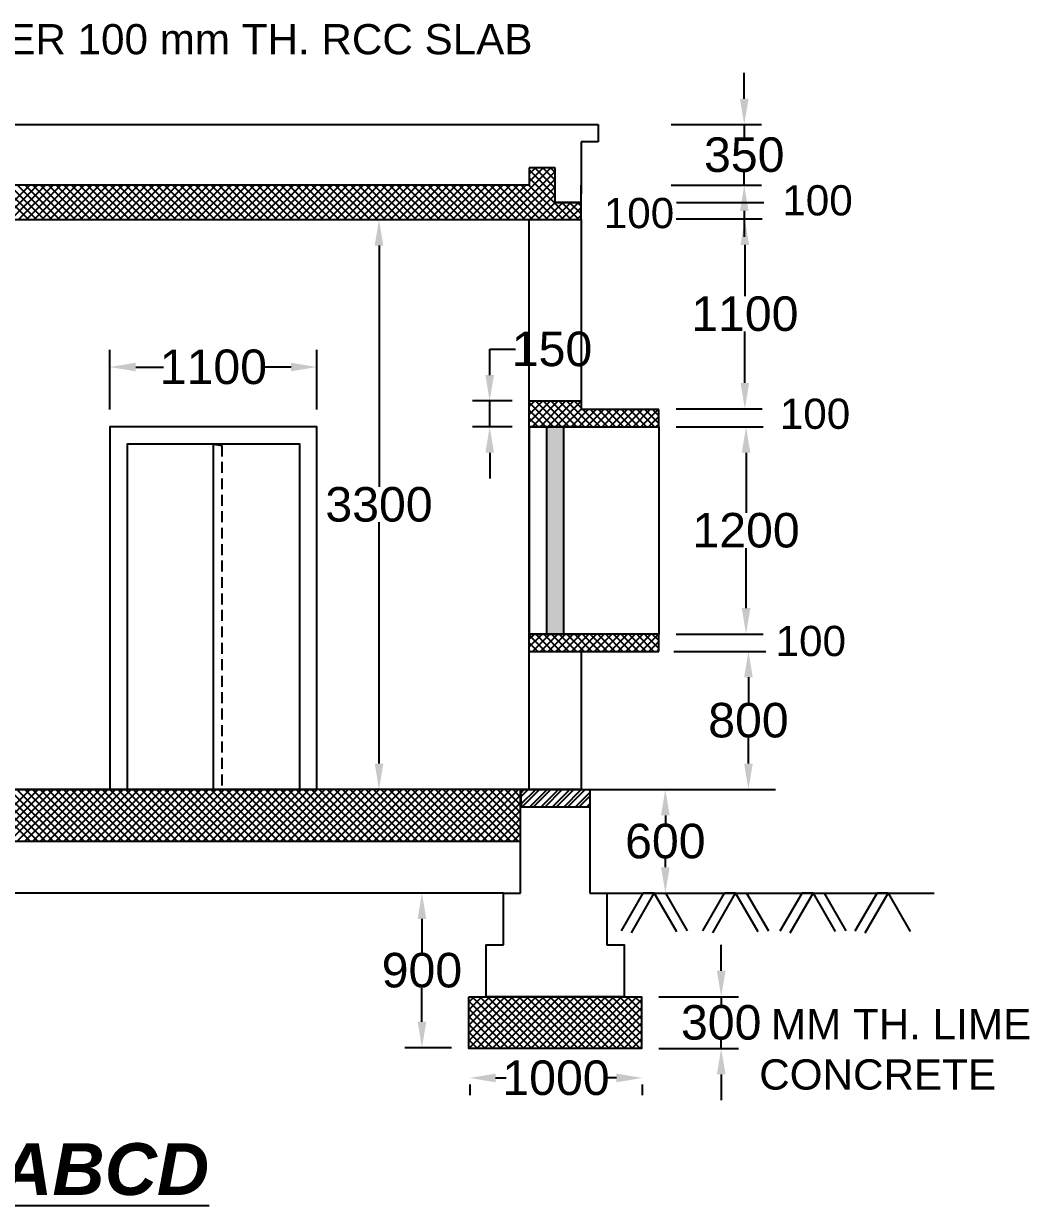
# Model space of a CAD drawing. Header units: millimetres. Extents: x -782 to 40789, y -5942 to 9964.
# Drawn here: x 18796 to 24622, y -5942 to 902 of the extents above; entities that cross this region are included whole.
import ezdxf

# ---------------------------------------------------------------- set-up
doc = ezdxf.new("R2010")
doc.units = ezdxf.units.MM
doc.linetypes.add('HIDDEN', pattern=[9.525, 6.35, -3.175])
doc.styles.get("Standard").update_dxf_attribs({"font": 'arial.ttf'})
doc.dimstyles.new('ISO-25', dxfattribs={"dimtxt": 250, "dimasz": 250, "dimexe": 100, "dimexo": 100, "dimgap": 0, "dimtad": 0, "dimtih": 1, "dimtoh": 1, "dimtxsty": 'Standard', "dimcen": 2.5, "dimadec": 0, "dimazin": 0, "dimtfac": 1, "dimtmove": 0, "dimatfit": 3, "dimfxl": 1, "dimarcsym": 0})

# ---------------------------------------------------------------- blocks, each defined once
blk = doc.blocks.new('*D17')
at = {"color": 0, "lineweight": -2, "transparency": 16777216}
for p, q in [((21380, -5241.4), (21380, -5303.7)), ((21530, -5203.7), (21591.2, -5203.7)), ((22230, -5203.7), (22168.9, -5203.7)), ((22380, -5241.4), (22380, -5303.7))]:
    blk.add_line(p, q, dxfattribs=at)
at = {"color": 0, "transparency": 16777216}
for points in [[(21530, -5178.7), (21530, -5228.7), (21380, -5203.7)], [(22230, -5178.7), (22230, -5228.7), (22380, -5203.7)]]:
    blk.add_solid(points, dxfattribs=at)
at = {"layer": 'Defpoints', "color": 0, "transparency": 16777216}
for p in [(21380, -5141.4), (22380, -5141.4), (22380, -5203.7)]:
    blk.add_point(p, dxfattribs=at)
at = {"color": 0, "transparency": 16777216, "insert": (21880, -5203.7), "char_height": 200, "attachment_point": 5}
blk.add_mtext('1000', dxfattribs=at)
blk = doc.blocks.new('*D27')
at = {"color": 0, "lineweight": -2, "transparency": 16777216}
for p, q in [((21275.2, -4133.1), (21003.4, -4133.1)), ((21103.4, -4283.1), (21103.4, -4478.6)), ((21103.4, -4878.3), (21103.4, -4682.8)), ((21275.2, -5028.3), (21003.4, -5028.3))]:
    blk.add_line(p, q, dxfattribs=at)
at = {"color": 0, "transparency": 16777216}
for points in [[(21078.4, -4283.1), (21128.4, -4283.1), (21103.4, -4133.1)], [(21078.4, -4878.3), (21128.4, -4878.3), (21103.4, -5028.3)]]:
    blk.add_solid(points, dxfattribs=at)
at = {"layer": 'Defpoints', "color": 0, "transparency": 16777216}
for p in [(21103.4, -4133.1), (21375.2, -4133.1), (21375.2, -5028.3)]:
    blk.add_point(p, dxfattribs=at)
at = {"color": 0, "transparency": 16777216, "insert": (21103.4, -4580.7), "char_height": 200, "attachment_point": 5}
blk.add_mtext('900', dxfattribs=at)
blk = doc.blocks.new('*D28')
at = {"color": 0, "lineweight": -2, "transparency": 16777216}
for p, q in [((22589, -3533.1), (22613.4, -3533.1)), ((22513.4, -3683.1), (22513.4, -3731)), ((22513.4, -3983.1), (22513.4, -3935.2))]:
    blk.add_line(p, q, dxfattribs=at)
at = {"color": 0, "transparency": 16777216}
for points in [[(22488.4, -3683.1), (22538.4, -3683.1), (22513.4, -3533.1)], [(22488.4, -3983.1), (22538.4, -3983.1), (22513.4, -4133.1)]]:
    blk.add_solid(points, dxfattribs=at)
at = {"layer": 'Defpoints', "color": 0, "transparency": 16777216}
for p in [(22489, -3533.1), (22513.4, -4133.1), (22513.4, -4133.1)]:
    blk.add_point(p, dxfattribs=at)
at = {"color": 0, "transparency": 16777216, "insert": (22513.4, -3833.1), "char_height": 200, "attachment_point": 5}
blk.add_mtext('600', dxfattribs=at)
blk = doc.blocks.new('*D29')
at = {"color": 0, "lineweight": -2, "transparency": 16777216}
for p, q in [((22563.2, -2733.1), (23094.8, -2733.1)), ((22994.8, -2883.1), (22994.8, -3031)), ((22994.8, -3383.1), (22994.8, -3235.2)), ((22563.2, -3533.1), (23094.8, -3533.1))]:
    blk.add_line(p, q, dxfattribs=at)
at = {"color": 0, "transparency": 16777216}
for points in [[(22969.8, -2883.1), (23019.8, -2883.1), (22994.8, -2733.1)], [(22969.8, -3383.1), (23019.8, -3383.1), (22994.8, -3533.1)]]:
    blk.add_solid(points, dxfattribs=at)
at = {"layer": 'Defpoints', "color": 0, "transparency": 16777216}
for p in [(22463.2, -2733.1), (22463.2, -3533.1), (22994.8, -3533.1)]:
    blk.add_point(p, dxfattribs=at)
at = {"color": 0, "transparency": 16777216, "insert": (22994.8, -3133.1), "char_height": 200, "attachment_point": 5}
blk.add_mtext('800', dxfattribs=at)
blk = doc.blocks.new('*D30')
at = {"color": 0, "lineweight": -2, "transparency": 16777216}
for p, q in [((22575.2, -1433.1), (23081, -1433.1)), ((22981, -1583.1), (22981, -1931)), ((22981, -2483.1), (22981, -2135.2)), ((22575.2, -2633.1), (23081, -2633.1))]:
    blk.add_line(p, q, dxfattribs=at)
at = {"color": 0, "transparency": 16777216}
for points in [[(22956, -1583.1), (23006, -1583.1), (22981, -1433.1)], [(22956, -2483.1), (23006, -2483.1), (22981, -2633.1)]]:
    blk.add_solid(points, dxfattribs=at)
at = {"layer": 'Defpoints', "color": 0, "transparency": 16777216}
for p in [(22475.2, -1433.1), (22981, -1433.1), (22475.2, -2633.1)]:
    blk.add_point(p, dxfattribs=at)
at = {"color": 0, "transparency": 16777216, "insert": (22981, -2033.1), "char_height": 200, "attachment_point": 5}
blk.add_mtext('1200', dxfattribs=at)
blk = doc.blocks.new('*D31')
at = {"color": 0, "lineweight": -2, "transparency": 16777216}
for p, q in [((22575.2, -229.1), (23074, -229.1)), ((22974, -379.1), (22974, -677)), ((22974, -1179.1), (22974, -881.2)), ((22575.2, -1329.1), (23074, -1329.1))]:
    blk.add_line(p, q, dxfattribs=at)
at = {"color": 0, "transparency": 16777216}
for points in [[(22949, -379.1), (22999, -379.1), (22974, -229.1)], [(22949, -1179.1), (22999, -1179.1), (22974, -1329.1)]]:
    blk.add_solid(points, dxfattribs=at)
at = {"layer": 'Defpoints', "color": 0, "transparency": 16777216}
for p in [(22475.2, -229.1), (22974, -229.1), (22475.2, -1329.1)]:
    blk.add_point(p, dxfattribs=at)
at = {"color": 0, "transparency": 16777216, "insert": (22974, -779.1), "char_height": 200, "attachment_point": 5}
blk.add_mtext('1100', dxfattribs=at)
blk = doc.blocks.new('*D32')
at = {"color": 0, "lineweight": -2, "transparency": 16777216}
for p, q in [((22970.5, 466.9), (22970.5, 616.9)), ((22546.4, 316.9), (23070.5, 316.9)), ((22970.5, 316.9), (22970.5, 244.1)), ((22970.5, -33.1), (22970.5, 39.7)), ((22546.4, -33.1), (23070.5, -33.1)), ((22970.5, -183.1), (22970.5, -333.1))]:
    blk.add_line(p, q, dxfattribs=at)
at = {"color": 0, "transparency": 16777216}
for points in [[(22945.5, 466.9), (22995.5, 466.9), (22970.5, 316.9)], [(22945.5, -183.1), (22995.5, -183.1), (22970.5, -33.1)]]:
    blk.add_solid(points, dxfattribs=at)
at = {"layer": 'Defpoints', "color": 0, "transparency": 16777216}
for p in [(22446.4, 316.9), (22446.4, -33.1), (22970.5, -33.1)]:
    blk.add_point(p, dxfattribs=at)
at = {"color": 0, "transparency": 16777216, "insert": (22970.5, 141.9), "char_height": 200, "attachment_point": 5}
blk.add_mtext('350', dxfattribs=at)
blk = doc.blocks.new('*D33')
at = {"color": 0, "lineweight": -2, "transparency": 16777216}
for p, q in [((19295.2, -1333.1), (19295.2, -986.7)), ((20495.2, -1333.1), (20495.2, -986.7)), ((19445.2, -1086.7), (19606.4, -1086.7)), ((20345.2, -1086.7), (20184.1, -1086.7))]:
    blk.add_line(p, q, dxfattribs=at)
at = {"color": 0, "transparency": 16777216}
for points in [[(19445.2, -1061.7), (19445.2, -1111.7), (19295.2, -1086.7)], [(20345.2, -1061.7), (20345.2, -1111.7), (20495.2, -1086.7)]]:
    blk.add_solid(points, dxfattribs=at)
at = {"layer": 'Defpoints', "color": 0, "transparency": 16777216}
for p in [(19295.2, -1086.7), (19295.2, -1433.1), (20495.2, -1433.1)]:
    blk.add_point(p, dxfattribs=at)
at = {"color": 0, "transparency": 16777216, "insert": (19895.2, -1086.7), "char_height": 200, "attachment_point": 5}
blk.add_mtext('1100', dxfattribs=at)
blk = doc.blocks.new('*D34')
at = {"color": 0, "lineweight": -2, "transparency": 16777216}
for p, q in [((20932.3, -233.1), (20954.7, -233.1)), ((20854.7, -383.1), (20854.7, -1780.9)), ((20854.7, -3383.1), (20854.7, -1985.3)), ((20910.1, -3533.1), (20954.7, -3533.1))]:
    blk.add_line(p, q, dxfattribs=at)
at = {"color": 0, "transparency": 16777216}
for points in [[(20829.7, -383.1), (20879.7, -383.1), (20854.7, -233.1)], [(20829.7, -3383.1), (20879.7, -3383.1), (20854.7, -3533.1)]]:
    blk.add_solid(points, dxfattribs=at)
at = {"layer": 'Defpoints', "color": 0, "transparency": 16777216}
for p in [(20832.3, -233.1), (20854.7, -233.1), (20810.1, -3533.1)]:
    blk.add_point(p, dxfattribs=at)
at = {"color": 0, "transparency": 16777216, "insert": (20854.7, -1883.1), "char_height": 200, "attachment_point": 5}
blk.add_mtext('3300', dxfattribs=at)
blk = doc.blocks.new('*D35')
at = {"color": 0, "lineweight": -2, "transparency": 16777216}
for p, q in [((21495.8, -1133.1), (21495.8, -983.1)), ((21495.8, -983.1), (21645.8, -983.1)), ((21625.2, -1283.1), (21395.8, -1283.1)), ((21495.8, -1433.1), (21495.8, -1283.1)), ((21625.2, -1433.1), (21395.8, -1433.1)), ((21495.8, -1583.1), (21495.8, -1733.1))]:
    blk.add_line(p, q, dxfattribs=at)
at = {"color": 0, "transparency": 16777216}
for points in [[(21470.8, -1133.1), (21520.8, -1133.1), (21495.8, -1283.1)], [(21470.8, -1583.1), (21520.8, -1583.1), (21495.8, -1433.1)]]:
    blk.add_solid(points, dxfattribs=at)
at = {"layer": 'Defpoints', "color": 0, "transparency": 16777216}
for p in [(21495.8, -1283.1), (21725.2, -1283.1), (21725.2, -1433.1)]:
    blk.add_point(p, dxfattribs=at)
at = {"color": 0, "transparency": 16777216, "insert": (21857, -983.1), "char_height": 200, "attachment_point": 5}
blk.add_mtext('150', dxfattribs=at)
blk = doc.blocks.new('*D37')
at = {"color": 0, "lineweight": -2, "transparency": 16777216}
for p, q in [((22837, -4583.1), (22837, -4433.1)), ((22475.2, -4733.1), (22937, -4733.1)), ((22837, -4733.1), (22837, -4780.9)), ((22837, -5033.1), (22837, -4985.3)), ((22475.2, -5033.1), (22937, -5033.1)), ((22837, -5183.1), (22837, -5333.1))]:
    blk.add_line(p, q, dxfattribs=at)
at = {"color": 0, "transparency": 16777216}
for points in [[(22812, -4583.1), (22862, -4583.1), (22837, -4733.1)], [(22812, -5183.1), (22862, -5183.1), (22837, -5033.1)]]:
    blk.add_solid(points, dxfattribs=at)
at = {"layer": 'Defpoints', "color": 0, "transparency": 16777216}
for p in [(22375.2, -4733.1), (22837, -4733.1), (22375.2, -5033.1)]:
    blk.add_point(p, dxfattribs=at)
at = {"color": 0, "transparency": 16777216, "insert": (22837, -4883.1), "char_height": 200, "attachment_point": 5}
blk.add_mtext('300', dxfattribs=at)

msp = doc.modelspace()

# ---------------------------------------------------------------- hatches: boundary and pattern name
h = msp.add_hatch(color=256)
h.dxf.hatch_style = 1
h.paths.add_polyline_path([(21925.244, -1433.096), (21825.244, -1433.096), (21825.244, -2633.096), (21925.244, -2633.096)])
h = msp.add_hatch()
h.set_pattern_fill('ANSI32', color=256, scale=4.9)
h.set_pattern_definition([(45, (7958.188, -8030.57), (-33.00244, 33.00244), []), (45, (7980.19, -8030.57), (-33.00244, 33.00244), [])])
h.paths.add_polyline_path([(21675.244, -3533.096), (21677.355, -3633.074), (22075.244, -3633.074), (22075.244, -3533.096)])

# ---------------------------------------------------------------- linework, layer by layer
for p, q in [((13125.244, 316.904), (22125.244, 316.904)), ((22125.244, 316.904), (22125.244, 216.904)), ((22125.244, 216.904), (22025.244, 216.904)), ((22025.244, 216.904), (22025.244, -83.096)), ((21875.244, 66.904), (21725.244, 66.904)), ((21725.244, 66.904), (21725.244, -33.096)), ((21875.244, -133.096), (21875.244, 66.904)), ((21725.244, -33.096), (13525.244, -33.096)), ((22025.244, -133.096), (22025.244, -33.096)), ((22025.244, -133.096), (21875.244, -133.096)), ((21875.244, -133.096), (22025.244, -133.096)), ((22578.455, -133.096), (23083.78, -133.096)), ((21725.244, -3533.096), (21725.244, -233.096)), ((21725.244, -1333.096), (21725.244, -1283.096)), ((21725.244, -1283.096), (22025.244, -1283.096)), ((22475.244, -1333.096), (22025.244, -1333.096)), ((22475.244, -1433.096), (22475.244, -1333.096)), ((21725.244, -2633.096), (21725.244, -1433.096)), ((21725.244, -1433.096), (22475.244, -1433.096)), ((22475.244, -1433.096), (22475.244, -2633.096)), ((19895.242, -3533.096), (19895.242, -1533.096)), ((19895.242, -1533.096), (19944.653, -1540.748)), ((22475.244, -2633.096), (21725.244, -2633.096)), ((22475.244, -2733.096), (22475.244, -2633.096)), ((21725.244, -3533.096), (21725.244, -2733.096)), ((21725.244, -2733.096), (22025.244, -2733.096)), ((22025.244, -2733.096), (22475.244, -2733.096)), ((18075.594, -3533.096), (19875.594, -3533.096)), ((21675.244, -3533.096), (21677.355, -3633.074)), ((22025.244, -3533.096), (21725.244, -3533.096)), ((22075.244, -3533.096), (23151.49, -3533.096)), ((21677.355, -3633.074), (22075.244, -3633.074)), ((18075.594, -3833.096), (21675.244, -3833.096)), ((21575.244, -4133.096), (18075.594, -4133.096)), ((22175.244, -4133.096), (24070.894, -4133.096)), ((22449.571, -4133.096), (22385.732, -4133.096)), ((22385.732, -4133.096), (22513.41, -4133.096)), ((22920.568, -4133.096), (22856.729, -4133.096)), ((22856.729, -4133.096), (22984.407, -4133.096)), ((23369.137, -4133.096), (23305.298, -4133.096)), ((23305.298, -4133.096), (23432.976, -4133.096)), ((23803.688, -4133.096), (23739.849, -4133.096)), ((23739.849, -4133.096), (23867.527, -4133.096))]:
    msp.add_line(p, q)
at = {"linetype": 'Continuous'}
for p, q in [((21550.708, -233.096), (21850.708, 66.904)), ((21595.609, -233.096), (21875.244, 46.538)), ((21640.511, -233.096), (21875.244, 1.637)), ((21725.244, 31.242), (21760.906, 66.904)), ((21725.244, -13.66), (21805.807, 66.904)), ((21875.244, -95.237), (21725.244, 54.763)), ((21968.201, -233.096), (21725.244, 9.861)), ((21875.244, -50.336), (21758.004, 66.904)), ((21875.244, -5.435), (21802.905, 66.904)), ((21875.244, 39.466), (21847.807, 66.904)), ((18825.112, -233.096), (18625.112, -33.096)), ((18632.125, -233.096), (18832.125, -33.096)), ((18870.013, -233.096), (18670.013, -33.096)), ((18677.026, -233.096), (18877.026, -33.096)), ((18914.914, -233.096), (18714.914, -33.096)), ((18721.927, -233.096), (18921.927, -33.096)), ((18959.816, -233.096), (18759.816, -33.096)), ((18766.829, -233.096), (18966.829, -33.096)), ((19004.717, -233.096), (18804.717, -33.096)), ((18811.73, -233.096), (19011.73, -33.096)), ((19049.618, -233.096), (18849.618, -33.096)), ((18856.631, -233.096), (19056.631, -33.096)), ((19094.519, -233.096), (18894.519, -33.096)), ((18901.533, -233.096), (19101.533, -33.096)), ((19139.421, -233.096), (18939.421, -33.096)), ((18946.434, -233.096), (19146.434, -33.096)), ((19184.322, -233.096), (18984.322, -33.096)), ((18991.335, -233.096), (19191.335, -33.096)), ((19229.223, -233.096), (19029.223, -33.096)), ((19036.236, -233.096), (19236.236, -33.096)), ((19274.125, -233.096), (19074.125, -33.096)), ((19081.138, -233.096), (19281.138, -33.096)), ((19319.026, -233.096), (19119.026, -33.096)), ((19126.039, -233.096), (19326.039, -33.096)), ((19363.927, -233.096), (19163.927, -33.096)), ((19170.94, -233.096), (19370.94, -33.096)), ((19408.828, -233.096), (19208.828, -33.096)), ((19215.841, -233.096), (19415.841, -33.096)), ((19453.73, -233.096), (19253.73, -33.096)), ((19260.743, -233.096), (19460.743, -33.096)), ((19498.631, -233.096), (19298.631, -33.096)), ((19305.644, -233.096), (19505.644, -33.096)), ((19543.532, -233.096), (19343.532, -33.096)), ((19350.545, -233.096), (19550.545, -33.096)), ((19588.434, -233.096), (19388.434, -33.096)), ((19395.447, -233.096), (19595.447, -33.096)), ((19633.335, -233.096), (19433.335, -33.096)), ((19440.348, -233.096), (19640.348, -33.096)), ((19678.236, -233.096), (19478.236, -33.096)), ((19485.249, -233.096), (19685.249, -33.096)), ((19723.137, -233.096), (19523.137, -33.096)), ((19530.15, -233.096), (19730.15, -33.096)), ((19768.039, -233.096), (19568.039, -33.096)), ((19575.052, -233.096), (19775.052, -33.096)), ((19812.94, -233.096), (19612.94, -33.096)), ((19619.953, -233.096), (19819.953, -33.096)), ((19857.841, -233.096), (19657.841, -33.096)), ((19664.854, -233.096), (19864.854, -33.096)), ((19902.742, -233.096), (19702.742, -33.096)), ((19709.756, -233.096), (19909.756, -33.096)), ((19947.644, -233.096), (19747.644, -33.096)), ((19754.657, -233.096), (19954.657, -33.096)), ((19992.545, -233.096), (19792.545, -33.096)), ((19799.558, -233.096), (19999.558, -33.096)), ((20037.446, -233.096), (19837.446, -33.096)), ((19844.459, -233.096), (20044.459, -33.096)), ((20082.348, -233.096), (19882.348, -33.096)), ((19889.361, -233.096), (20089.361, -33.096)), ((20127.249, -233.096), (19927.249, -33.096)), ((19934.262, -233.096), (20134.262, -33.096)), ((20172.15, -233.096), (19972.15, -33.096)), ((19979.163, -233.096), (20179.163, -33.096)), ((20217.051, -233.096), (20017.051, -33.096)), ((20024.065, -233.096), (20224.065, -33.096)), ((20261.953, -233.096), (20061.953, -33.096)), ((20068.966, -233.096), (20268.966, -33.096)), ((20306.854, -233.096), (20106.854, -33.096)), ((20113.867, -233.096), (20313.867, -33.096)), ((20351.755, -233.096), (20151.755, -33.096)), ((20158.768, -233.096), (20358.768, -33.096)), ((20396.657, -233.096), (20196.657, -33.096)), ((20203.67, -233.096), (20403.67, -33.096)), ((20441.558, -233.096), (20241.558, -33.096)), ((20248.571, -233.096), (20448.571, -33.096)), ((20486.459, -233.096), (20286.459, -33.096)), ((20293.472, -233.096), (20493.472, -33.096)), ((20531.36, -233.096), (20331.36, -33.096)), ((20338.373, -233.096), (20538.373, -33.096)), ((20576.262, -233.096), (20376.262, -33.096)), ((20383.275, -233.096), (20583.275, -33.096)), ((20621.163, -233.096), (20421.163, -33.096)), ((20428.176, -233.096), (20628.176, -33.096)), ((20666.064, -233.096), (20466.064, -33.096)), ((20473.077, -233.096), (20673.077, -33.096)), ((20710.966, -233.096), (20510.966, -33.096)), ((20517.979, -233.096), (20717.979, -33.096)), ((20755.867, -233.096), (20555.867, -33.096)), ((20562.88, -233.096), (20762.88, -33.096)), ((20800.768, -233.096), (20600.768, -33.096)), ((20607.781, -233.096), (20807.781, -33.096)), ((20845.669, -233.096), (20645.669, -33.096)), ((20652.682, -233.096), (20852.682, -33.096)), ((20890.571, -233.096), (20690.571, -33.096)), ((20697.584, -233.096), (20897.584, -33.096)), ((20935.472, -233.096), (20735.472, -33.096)), ((20742.485, -233.096), (20942.485, -33.096)), ((20980.373, -233.096), (20780.373, -33.096)), ((20787.386, -233.096), (20987.386, -33.096)), ((21025.274, -233.096), (20825.274, -33.096)), ((20832.288, -233.096), (21032.288, -33.096)), ((21070.176, -233.096), (20870.176, -33.096)), ((20877.189, -233.096), (21077.189, -33.096)), ((21115.077, -233.096), (20915.077, -33.096)), ((20922.09, -233.096), (21122.09, -33.096)), ((21159.978, -233.096), (20959.978, -33.096)), ((20966.991, -233.096), (21166.991, -33.096)), ((21204.88, -233.096), (21004.88, -33.096)), ((21011.893, -233.096), (21211.893, -33.096)), ((21249.781, -233.096), (21049.781, -33.096)), ((21056.794, -233.096), (21256.794, -33.096)), ((21294.682, -233.096), (21094.682, -33.096)), ((21101.695, -233.096), (21301.695, -33.096)), ((21339.583, -233.096), (21139.583, -33.096)), ((21146.597, -233.096), (21346.597, -33.096)), ((21384.485, -233.096), (21184.485, -33.096)), ((21191.498, -233.096), (21391.498, -33.096)), ((21429.386, -233.096), (21229.386, -33.096)), ((21236.399, -233.096), (21436.399, -33.096)), ((21474.287, -233.096), (21274.287, -33.096)), ((21281.3, -233.096), (21481.3, -33.096)), ((21519.189, -233.096), (21319.189, -33.096)), ((21326.202, -233.096), (21526.202, -33.096)), ((21564.09, -233.096), (21364.09, -33.096)), ((21371.103, -233.096), (21571.103, -33.096)), ((21608.991, -233.096), (21408.991, -33.096)), ((21416.004, -233.096), (21616.004, -33.096)), ((21653.892, -233.096), (21453.892, -33.096)), ((21460.906, -233.096), (21660.906, -33.096)), ((21698.794, -233.096), (21498.794, -33.096)), ((21505.807, -233.096), (21705.807, -33.096)), ((21743.695, -233.096), (21543.695, -33.096)), ((21788.596, -233.096), (21588.596, -33.096)), ((21833.498, -233.096), (21633.498, -33.096)), ((21878.399, -233.096), (21678.399, -33.096)), ((21685.412, -233.096), (21875.244, -43.265)), ((21923.3, -233.096), (21723.3, -33.096)), ((21730.313, -233.096), (21875.244, -88.166)), ((21775.214, -233.096), (21875.244, -133.067)), ((21820.116, -233.096), (21920.116, -133.096)), ((21865.017, -233.096), (21965.017, -133.096)), ((21909.918, -233.096), (22009.918, -133.096)), ((22013.103, -233.096), (21913.103, -133.096)), ((22025.244, -200.336), (21958.004, -133.096)), ((22025.244, -155.435), (22002.905, -133.096)), ((21954.82, -233.096), (22025.244, -162.672)), ((21999.721, -233.096), (22025.244, -207.574)), ((21725.244, -1315.797), (21757.944, -1283.096)), ((21725.244, -1360.698), (21802.845, -1283.096)), ((21725.244, -1405.599), (21847.746, -1283.096)), ((21866.064, -1433.096), (21725.244, -1292.276)), ((21742.648, -1433.096), (21892.648, -1283.096)), ((21910.966, -1433.096), (21760.966, -1283.096)), ((21787.549, -1433.096), (21937.549, -1283.096)), ((21955.867, -1433.096), (21805.867, -1283.096)), ((21832.45, -1433.096), (21982.45, -1283.096)), ((22000.768, -1433.096), (21850.768, -1283.096)), ((21877.352, -1433.096), (22025.244, -1285.204)), ((22045.669, -1433.096), (21895.669, -1283.096)), ((22090.571, -1433.096), (21940.571, -1283.096)), ((22025.244, -1322.868), (21985.472, -1283.096)), ((21821.163, -1433.096), (21725.244, -1337.177)), ((21922.253, -1433.096), (22025.244, -1330.106)), ((21967.154, -1433.096), (22067.154, -1333.096)), ((22012.055, -1433.096), (22112.055, -1333.096)), ((22135.472, -1433.096), (22035.472, -1333.096)), ((22056.957, -1433.096), (22156.957, -1333.096)), ((22180.373, -1433.096), (22080.373, -1333.096)), ((22101.858, -1433.096), (22201.858, -1333.096)), ((22225.274, -1433.096), (22125.274, -1333.096)), ((22146.759, -1433.096), (22246.759, -1333.096)), ((22270.176, -1433.096), (22170.176, -1333.096)), ((22191.661, -1433.096), (22291.661, -1333.096)), ((22315.077, -1433.096), (22215.077, -1333.096)), ((22236.562, -1433.096), (22336.562, -1333.096)), ((22359.978, -1433.096), (22259.978, -1333.096)), ((22281.463, -1433.096), (22381.463, -1333.096)), ((22404.88, -1433.096), (22304.88, -1333.096)), ((22326.364, -1433.096), (22426.364, -1333.096)), ((22449.781, -1433.096), (22349.781, -1333.096)), ((22371.266, -1433.096), (22471.266, -1333.096)), ((22475.244, -1413.658), (22394.682, -1333.096)), ((22475.244, -1368.757), (22439.583, -1333.096)), ((21776.262, -1433.096), (21725.244, -1382.078)), ((21731.36, -1433.096), (21725.244, -1426.98)), ((22416.167, -1433.096), (22475.244, -1374.02)), ((22461.068, -1433.096), (22475.244, -1418.921)), ((21725.244, -2662.835), (21754.982, -2633.096)), ((21725.244, -2707.736), (21799.884, -2633.096)), ((21819.026, -2733.096), (21725.244, -2639.314)), ((21744.785, -2733.096), (21844.785, -2633.096)), ((21863.927, -2733.096), (21763.927, -2633.096)), ((21789.686, -2733.096), (21889.686, -2633.096)), ((21908.828, -2733.096), (21808.828, -2633.096)), ((21834.587, -2733.096), (21934.587, -2633.096)), ((21953.73, -2733.096), (21853.73, -2633.096)), ((21879.489, -2733.096), (21979.489, -2633.096)), ((21998.631, -2733.096), (21898.631, -2633.096)), ((21924.39, -2733.096), (22024.39, -2633.096)), ((22043.532, -2733.096), (21943.532, -2633.096)), ((21969.291, -2733.096), (22069.291, -2633.096)), ((22088.434, -2733.096), (21988.434, -2633.096)), ((22014.193, -2733.096), (22114.193, -2633.096)), ((22133.335, -2733.096), (22033.335, -2633.096)), ((22059.094, -2733.096), (22159.094, -2633.096)), ((22178.236, -2733.096), (22078.236, -2633.096)), ((22103.995, -2733.096), (22203.995, -2633.096)), ((22223.137, -2733.096), (22123.137, -2633.096)), ((22148.896, -2733.096), (22248.896, -2633.096)), ((22268.039, -2733.096), (22168.039, -2633.096)), ((22193.798, -2733.096), (22293.798, -2633.096)), ((22312.94, -2733.096), (22212.94, -2633.096)), ((22238.699, -2733.096), (22338.699, -2633.096)), ((22357.841, -2733.096), (22257.841, -2633.096)), ((22283.6, -2733.096), (22383.6, -2633.096)), ((22402.742, -2733.096), (22302.742, -2633.096)), ((22328.502, -2733.096), (22428.502, -2633.096)), ((22447.644, -2733.096), (22347.644, -2633.096)), ((22373.403, -2733.096), (22473.403, -2633.096)), ((22475.244, -2715.795), (22392.545, -2633.096)), ((22475.244, -2670.894), (22437.446, -2633.096)), ((21774.125, -2733.096), (21725.244, -2684.216)), ((21729.223, -2733.096), (21725.244, -2729.117)), ((22418.304, -2733.096), (22475.244, -2676.157)), ((22463.205, -2733.096), (22475.244, -2721.058)), ((18833.009, -3833.096), (18533.009, -3533.096)), ((18534.425, -3833.096), (18834.425, -3533.096)), ((18877.911, -3833.096), (18577.911, -3533.096)), ((18579.326, -3833.096), (18879.326, -3533.096)), ((18922.812, -3833.096), (18622.812, -3533.096)), ((18624.227, -3833.096), (18924.227, -3533.096)), ((18967.713, -3833.096), (18667.713, -3533.096)), ((18669.129, -3833.096), (18969.129, -3533.096)), ((19012.614, -3833.096), (18712.614, -3533.096)), ((18714.03, -3833.096), (19014.03, -3533.096)), ((19057.516, -3833.096), (18757.516, -3533.096)), ((18758.931, -3833.096), (19058.931, -3533.096)), ((19102.417, -3833.096), (18802.417, -3533.096)), ((18803.832, -3833.096), (19103.832, -3533.096)), ((19147.318, -3833.096), (18847.318, -3533.096)), ((18848.734, -3833.096), (19148.734, -3533.096)), ((19192.22, -3833.096), (18892.22, -3533.096)), ((18893.635, -3833.096), (19193.635, -3533.096)), ((19237.121, -3833.096), (18937.121, -3533.096)), ((18938.536, -3833.096), (19238.536, -3533.096)), ((19282.022, -3833.096), (18982.022, -3533.096)), ((18983.438, -3833.096), (19283.438, -3533.096)), ((19326.923, -3833.096), (19026.923, -3533.096)), ((19028.339, -3833.096), (19328.339, -3533.096)), ((19371.825, -3833.096), (19071.825, -3533.096)), ((19073.24, -3833.096), (19373.24, -3533.096)), ((19416.726, -3833.096), (19116.726, -3533.096)), ((19118.141, -3833.096), (19418.141, -3533.096)), ((19461.627, -3833.096), (19161.627, -3533.096)), ((19163.043, -3833.096), (19463.043, -3533.096)), ((19506.529, -3833.096), (19206.529, -3533.096)), ((19207.944, -3833.096), (19507.944, -3533.096)), ((19551.43, -3833.096), (19251.43, -3533.096)), ((19252.845, -3833.096), (19552.845, -3533.096)), ((19596.331, -3833.096), (19296.331, -3533.096)), ((19297.746, -3833.096), (19597.746, -3533.096)), ((19641.232, -3833.096), (19341.232, -3533.096)), ((19342.648, -3833.096), (19642.648, -3533.096)), ((19686.134, -3833.096), (19386.134, -3533.096)), ((19387.549, -3833.096), (19687.549, -3533.096)), ((19731.035, -3833.096), (19431.035, -3533.096)), ((19432.45, -3833.096), (19732.45, -3533.096)), ((19775.936, -3833.096), (19475.936, -3533.096)), ((19477.352, -3833.096), (19777.352, -3533.096)), ((19820.837, -3833.096), (19520.837, -3533.096)), ((19522.253, -3833.096), (19822.253, -3533.096)), ((19865.739, -3833.096), (19565.739, -3533.096)), ((19567.154, -3833.096), (19867.154, -3533.096)), ((19910.64, -3833.096), (19610.64, -3533.096)), ((19612.055, -3833.096), (19912.055, -3533.096)), ((19955.541, -3833.096), (19655.541, -3533.096)), ((19656.957, -3833.096), (19956.957, -3533.096)), ((20000.443, -3833.096), (19700.443, -3533.096)), ((19701.858, -3833.096), (20001.858, -3533.096)), ((20045.344, -3833.096), (19745.344, -3533.096)), ((19746.759, -3833.096), (20046.759, -3533.096)), ((20090.245, -3833.096), (19790.245, -3533.096)), ((19791.661, -3833.096), (20091.661, -3533.096)), ((20135.146, -3833.096), (19835.146, -3533.096)), ((19836.562, -3833.096), (20136.562, -3533.096)), ((20180.048, -3833.096), (19880.048, -3533.096)), ((19881.463, -3833.096), (20181.463, -3533.096)), ((20224.949, -3833.096), (19924.949, -3533.096)), ((19926.364, -3833.096), (20226.364, -3533.096)), ((20269.85, -3833.096), (19969.85, -3533.096)), ((19971.266, -3833.096), (20271.266, -3533.096)), ((20314.752, -3833.096), (20014.752, -3533.096)), ((20016.167, -3833.096), (20316.167, -3533.096)), ((20359.653, -3833.096), (20059.653, -3533.096)), ((20061.068, -3833.096), (20361.068, -3533.096)), ((20404.554, -3833.096), (20104.554, -3533.096)), ((20105.97, -3833.096), (20405.97, -3533.096)), ((20449.455, -3833.096), (20149.455, -3533.096)), ((20150.871, -3833.096), (20450.871, -3533.096)), ((20494.357, -3833.096), (20194.357, -3533.096)), ((20195.772, -3833.096), (20495.772, -3533.096)), ((20539.258, -3833.096), (20239.258, -3533.096)), ((20240.673, -3833.096), (20540.673, -3533.096)), ((20584.159, -3833.096), (20284.159, -3533.096)), ((20285.575, -3833.096), (20585.575, -3533.096)), ((20629.061, -3833.096), (20329.061, -3533.096)), ((20330.476, -3833.096), (20630.476, -3533.096)), ((20673.962, -3833.096), (20373.962, -3533.096)), ((20375.377, -3833.096), (20675.377, -3533.096)), ((20718.863, -3833.096), (20418.863, -3533.096)), ((20420.278, -3833.096), (20720.278, -3533.096)), ((20763.764, -3833.096), (20463.764, -3533.096)), ((20465.18, -3833.096), (20765.18, -3533.096)), ((20808.666, -3833.096), (20508.666, -3533.096)), ((20510.081, -3833.096), (20810.081, -3533.096)), ((20853.567, -3833.096), (20553.567, -3533.096)), ((20554.982, -3833.096), (20854.982, -3533.096)), ((20898.468, -3833.096), (20598.468, -3533.096)), ((20599.884, -3833.096), (20899.884, -3533.096)), ((20943.369, -3833.096), (20643.369, -3533.096)), ((20644.785, -3833.096), (20944.785, -3533.096)), ((20988.271, -3833.096), (20688.271, -3533.096)), ((20689.686, -3833.096), (20989.686, -3533.096)), ((21033.172, -3833.096), (20733.172, -3533.096)), ((20734.587, -3833.096), (21034.587, -3533.096)), ((21078.073, -3833.096), (20778.073, -3533.096)), ((20779.489, -3833.096), (21079.489, -3533.096)), ((21122.975, -3833.096), (20822.975, -3533.096)), ((20824.39, -3833.096), (21124.39, -3533.096)), ((21167.876, -3833.096), (20867.876, -3533.096)), ((20869.291, -3833.096), (21169.291, -3533.096)), ((21212.777, -3833.096), (20912.777, -3533.096)), ((20914.193, -3833.096), (21214.193, -3533.096)), ((21257.678, -3833.096), (20957.678, -3533.096)), ((20959.094, -3833.096), (21259.094, -3533.096)), ((21302.58, -3833.096), (21002.58, -3533.096)), ((21003.995, -3833.096), (21303.995, -3533.096)), ((21347.481, -3833.096), (21047.481, -3533.096)), ((21048.896, -3833.096), (21348.896, -3533.096)), ((21392.382, -3833.096), (21092.382, -3533.096)), ((21093.798, -3833.096), (21393.798, -3533.096)), ((21437.284, -3833.096), (21137.284, -3533.096)), ((21138.699, -3833.096), (21438.699, -3533.096)), ((21482.185, -3833.096), (21182.185, -3533.096)), ((21183.6, -3833.096), (21483.6, -3533.096)), ((21527.086, -3833.096), (21227.086, -3533.096)), ((21228.502, -3833.096), (21528.502, -3533.096)), ((21571.987, -3833.096), (21271.987, -3533.096)), ((21273.403, -3833.096), (21573.403, -3533.096)), ((21616.889, -3833.096), (21316.889, -3533.096)), ((21318.304, -3833.096), (21618.304, -3533.096)), ((21661.79, -3833.096), (21361.79, -3533.096)), ((21363.205, -3833.096), (21663.205, -3533.096)), ((21675.244, -3801.649), (21406.691, -3533.096)), ((21675.244, -3756.748), (21451.593, -3533.096)), ((21675.244, -3711.846), (21496.494, -3533.096)), ((21675.244, -3666.945), (21541.395, -3533.096)), ((21675.244, -3622.044), (21586.296, -3533.096)), ((21675.244, -3577.143), (21631.198, -3533.096)), ((21408.107, -3833.096), (21675.244, -3565.959)), ((21453.008, -3833.096), (21675.244, -3610.861)), ((21497.909, -3833.096), (21675.244, -3655.762)), ((21542.811, -3833.096), (21675.244, -3700.663)), ((21587.712, -3833.096), (21675.244, -3745.565)), ((21632.613, -3833.096), (21675.244, -3790.466)), ((21375.244, -4763.985), (21406.132, -4733.096)), ((21375.244, -4808.886), (21451.034, -4733.096)), ((21375.244, -4853.788), (21495.935, -4733.096)), ((21375.244, -4898.689), (21540.836, -4733.096)), ((21375.244, -4943.59), (21585.737, -4733.096)), ((21375.244, -4988.492), (21630.639, -4733.096)), ((21649.455, -5033.096), (21375.244, -4758.885)), ((21375.54, -5033.096), (21675.54, -4733.096)), ((21694.357, -5033.096), (21394.357, -4733.096)), ((21420.441, -5033.096), (21720.441, -4733.096)), ((21739.258, -5033.096), (21439.258, -4733.096)), ((21465.343, -5033.096), (21765.343, -4733.096)), ((21784.159, -5033.096), (21484.159, -4733.096)), ((21510.244, -5033.096), (21810.244, -4733.096)), ((21829.061, -5033.096), (21529.061, -4733.096)), ((21555.145, -5033.096), (21855.145, -4733.096)), ((21873.962, -5033.096), (21573.962, -4733.096)), ((21600.046, -5033.096), (21900.046, -4733.096)), ((21918.863, -5033.096), (21618.863, -4733.096)), ((21644.948, -5033.096), (21944.948, -4733.096)), ((21963.764, -5033.096), (21663.764, -4733.096)), ((21689.849, -5033.096), (21989.849, -4733.096)), ((22008.666, -5033.096), (21708.666, -4733.096)), ((21734.75, -5033.096), (22034.75, -4733.096)), ((22053.567, -5033.096), (21753.567, -4733.096)), ((21779.651, -5033.096), (22079.651, -4733.096)), ((22098.468, -5033.096), (21798.468, -4733.096)), ((21824.553, -5033.096), (22124.553, -4733.096)), ((22143.369, -5033.096), (21843.369, -4733.096)), ((21869.454, -5033.096), (22169.454, -4733.096)), ((22188.271, -5033.096), (21888.271, -4733.096)), ((21914.355, -5033.096), (22214.355, -4733.096)), ((22233.172, -5033.096), (21933.172, -4733.096)), ((21959.257, -5033.096), (22259.257, -4733.096)), ((22278.073, -5033.096), (21978.073, -4733.096)), ((22004.158, -5033.096), (22304.158, -4733.096)), ((22322.975, -5033.096), (22022.975, -4733.096)), ((22049.059, -5033.096), (22349.059, -4733.096)), ((22367.876, -5033.096), (22067.876, -4733.096)), ((22093.96, -5033.096), (22375.244, -4751.813)), ((22375.244, -4995.563), (22112.777, -4733.096)), ((22375.244, -4950.662), (22157.678, -4733.096)), ((22375.244, -4905.76), (22202.58, -4733.096)), ((22375.244, -4860.859), (22247.481, -4733.096)), ((22375.244, -4815.958), (22292.382, -4733.096)), ((22375.244, -4771.057), (22337.284, -4733.096)), ((21604.554, -5033.096), (21375.244, -4803.786)), ((21559.653, -5033.096), (21375.244, -4848.687)), ((22138.862, -5033.096), (22375.244, -4796.715)), ((22183.763, -5033.096), (22375.244, -4841.616)), ((21514.752, -5033.096), (21375.244, -4893.589)), ((22228.664, -5033.096), (22375.244, -4886.517)), ((21469.85, -5033.096), (21375.244, -4938.49)), ((21424.949, -5033.096), (21375.244, -4983.391)), ((22273.566, -5033.096), (22375.244, -4931.418)), ((22318.467, -5033.096), (22375.244, -4976.32)), ((21380.048, -5033.096), (21375.244, -5028.292)), ((22363.368, -5033.096), (22375.244, -5021.221))]:
    msp.add_line(p, q, dxfattribs=at)
at = {"linetype": 'HIDDEN', "ltscale": 10}
msp.add_line((19944.653, -1540.748), (19944.653, -3533.096), dxfattribs=at)
for points in [[(13375.244, -133.096), (13225.244, -133.096), (13225.244, -233.096), (22025.244, -233.096), (22025.244, -133.096), (21875.244, -133.096)], [(13225.244, -1333.096), (13225.244, -233.096), (22025.244, -233.096), (22025.244, -1333.096)], [(22025.244, -1433.096), (21725.244, -1433.096), (21725.244, -2633.096), (22025.244, -2633.096)], [(21725.244, -1433.096), (21825.244, -1433.096), (21825.244, -2633.096), (21925.244, -2633.096), (21925.244, -1433.096)], [(20395.242, -3533.096), (20395.242, -1533.096), (19395.242, -1533.096), (19395.242, -3533.096)], [(22025.244, -2733.096), (22025.244, -3533.096), (13225.244, -3533.096), (13225.244, -2733.096)], [(21675.244, -4133.096), (21675.244, -3533.096), (22075.244, -3533.096), (22075.244, -4133.096)], [(21575.244, -4433.096), (21575.244, -4133.096), (21675.244, -4133.096)], [(22075.244, -4133.096), (22175.244, -4133.096), (22175.244, -4433.096)], [(22259.932, -4350.988), (22385.732, -4133.096)], [(22317.18, -4362.404), (22449.571, -4133.096), (22578.117, -4355.744)], [(22513.41, -4133.096), (22639.209, -4350.988)], [(22730.93, -4350.988), (22856.729, -4133.096)], [(22788.178, -4362.404), (22920.568, -4133.096), (23049.114, -4355.744)], [(22984.407, -4133.096), (23110.207, -4350.988)], [(23179.499, -4350.988), (23305.298, -4133.096)], [(23236.747, -4362.404), (23369.137, -4133.096), (23497.683, -4355.744)], [(23432.976, -4133.096), (23558.776, -4350.988)], [(23614.05, -4350.988), (23739.849, -4133.096)], [(23671.298, -4362.404), (23803.688, -4133.096), (23932.234, -4355.744)], [(22175.244, -4433.096), (22275.244, -4433.096), (22275.244, -4733.096), (21475.244, -4733.096), (21475.244, -4433.096), (21575.244, -4433.096)]]:
    msp.add_lwpolyline(points)
for points in [[(19295.242, -3533.096), (20495.242, -3533.096), (20495.242, -1433.096), (19295.242, -1433.096)], [(21375.244, -4733.096), (22375.244, -4733.096), (22375.244, -5033.096), (21375.244, -5033.096)]]:
    msp.add_lwpolyline(points, close=True)

# ---------------------------------------------------------------- texts
at = {"attachment_point": 1}
for s, width, heights, insert, char_height in [('100mm TH. LIME TERRACE OVER 100 mm TH. RCC SLAB', 7668.56157, [548.78], (15128.774, 899.328), 175), ('100', 404.95214, [0], (23191.071, -33.728), 175), ('100', 404.95214, [0], (22156.835, -107.468), 175), ('100', 404.95214, [0], (23176.773, -1269.791), 175), ('100', 404.95214, [0], (23152.181, -2585.6), 175), (' MM TH. LIME CONCRETE', 1668.63028, [672.17], (23057.497, -4804.311), 175), ('{\\fArial|b1|i1|c0|p34;\\LSECTION AT ABCD}', 4329.84766, [136.283], (16005.899, -5581.52), 300)]:
    msp.add_mtext_dynamic_manual_height_columns(s, width=width, gutter_width=1500, heights=heights, dxfattribs=dict(at, insert=insert, char_height=char_height))

# ---------------------------------------------------------------- dimensions: what is measured, and where the dimension line sits
for base, p1, p2, picture, middle in [((22970.539, -33.096), (22446.4, 316.904), (22446.4, -33.096), '*D32', (22970.539, 141.904)), ((21495.822, -1283.096), (21725.244, -1433.096), (21725.244, -1283.096), '*D35', (21857.009, -983.096)), ((22994.761, -3533.096), (22463.205, -2733.096), (22463.205, -3533.096), '*D29', (22994.761, -3133.096))]:
    dim = msp.add_linear_dim(base=base, p1=p1, p2=p2, angle=90, dimstyle='ISO-25', override={"dimtxt": 200, "dimasz": 150})
    dim.commit()
    dim.dimension.update_dxf_attribs({"geometry": picture, "text_midpoint": middle, "dimtype": 160})
for base, p1, p2, picture, middle in [((20854.738, -233.096), (20810.081, -3533.096), (20832.288, -233.096), '*D34', (20854.738, -1883.096)), ((22973.987, -229.119), (22475.244, -1329.119), (22475.244, -229.119), '*D31', (22973.987, -779.119)), ((22980.982, -1433.096), (22475.244, -2633.096), (22475.244, -1433.096), '*D30', (22980.982, -2033.096)), ((22513.41, -4133.096), (22488.951, -3533.096), (22513.41, -4133.096), '*D28', (22513.41, -3833.096)), ((22836.965, -4733.096), (22375.244, -5033.096), (22375.244, -4733.096), '*D37', (22836.965, -4883.096))]:
    dim = msp.add_linear_dim(base=base, p1=p1, p2=p2, angle=90, dimstyle='ISO-25', override={"dimtxt": 200, "dimasz": 150})
    dim.commit()
    dim.dimension.update_dxf_attribs({"geometry": picture, "text_midpoint": middle})
dim = msp.add_linear_dim(base=(19295.242, -1086.686), p1=(20495.242, -1433.096), p2=(19295.242, -1433.096), text='1100', dimstyle='ISO-25', override={"dimtxt": 200, "dimasz": 150})
dim.commit()
dim.dimension.update_dxf_attribs({"geometry": '*D33', "text_midpoint": (19895.242, -1086.686)})
dim = msp.add_linear_dim(base=(21103.387, -4133.096), p1=(21375.244, -5028.292), p2=(21375.244, -4133.096), angle=90, text='900', dimstyle='ISO-25', override={"dimtxt": 200, "dimasz": 150})
dim.commit()
dim.dimension.update_dxf_attribs({"geometry": '*D27', "text_midpoint": (21103.387, -4580.694)})
dim = msp.add_linear_dim(base=(22380.048, -5203.67), p1=(21380.048, -5141.449), p2=(22380.048, -5141.449), dimstyle='ISO-25', override={"dimtxt": 200, "dimasz": 150})
dim.commit()
dim.dimension.update_dxf_attribs({"geometry": '*D17', "text_midpoint": (21880.048, -5203.67)})

doc.saveas('drawing.dxf')
